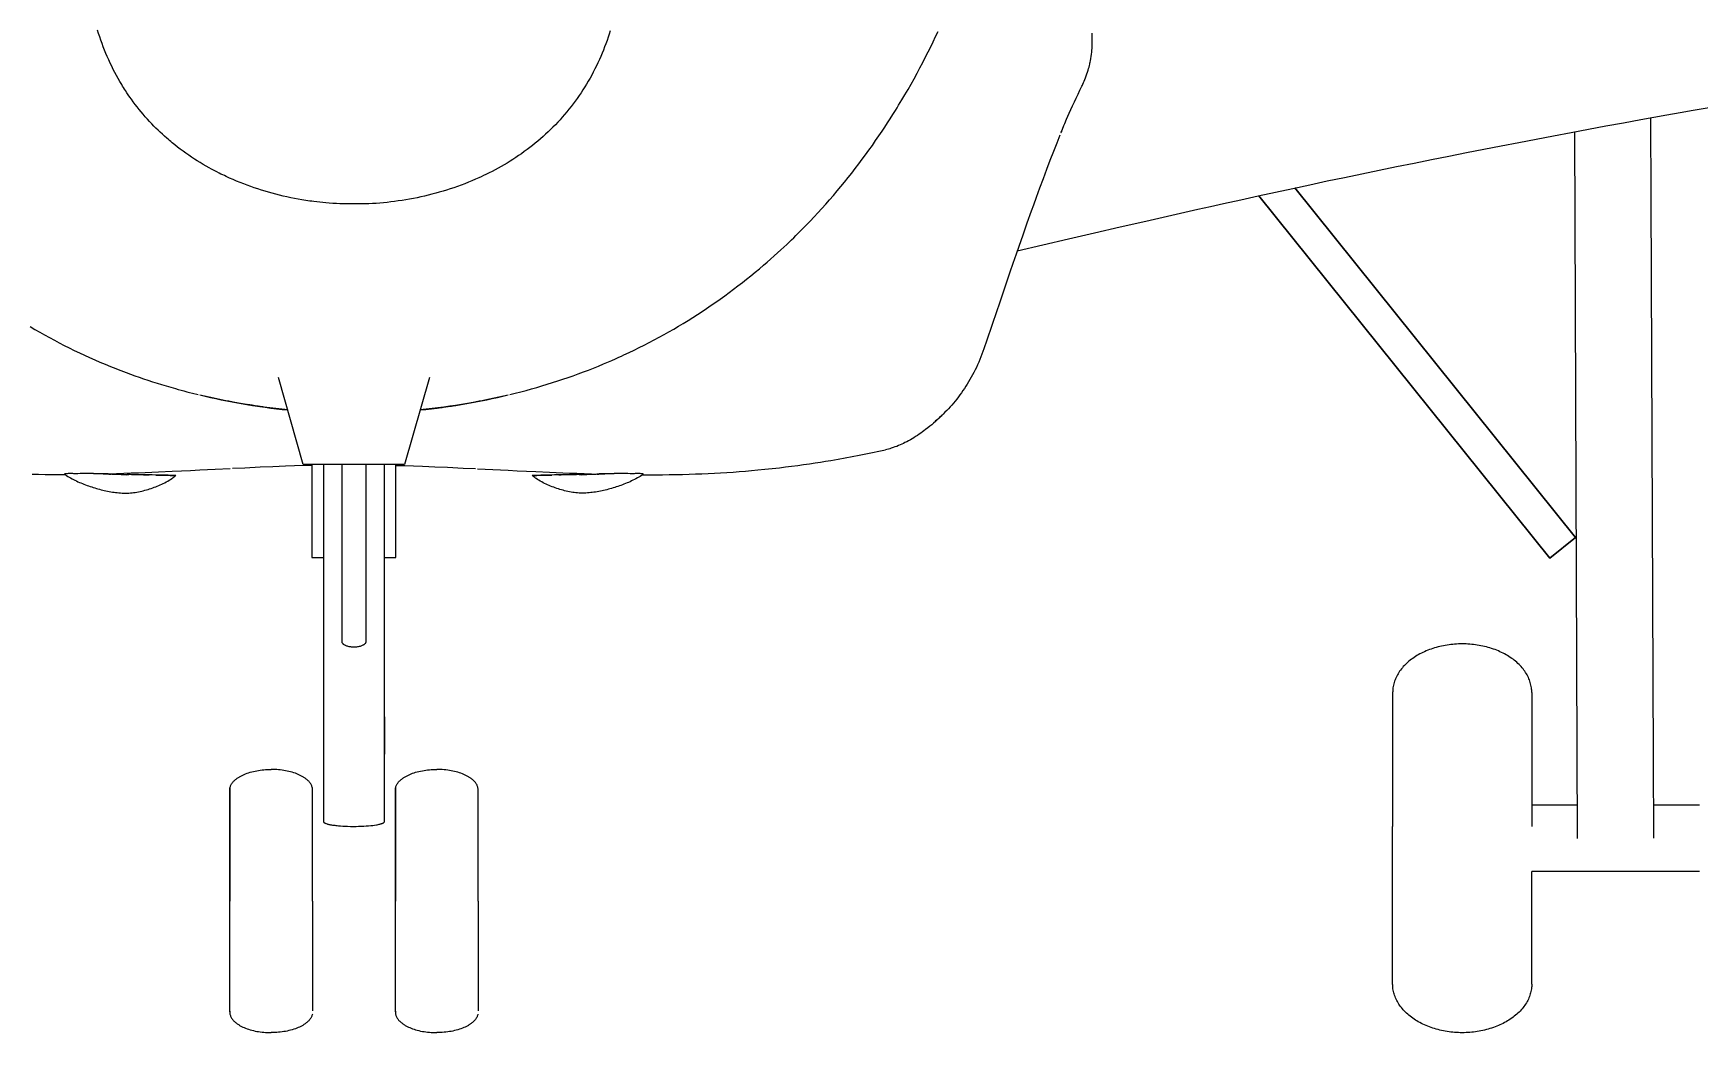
# Model space of a CAD drawing. Extents: x -62750 to 17911, y -49048 to 6133.
# Drawn here: x -799 to 4233, y -5747 to -2729 of the extents above; entities that cross this region are included whole.
import ezdxf

# ---------------------------------------------------------------- set-up
doc = ezdxf.new("R2010")
doc.units = 0
doc.layers.get('0').update_dxf_attribs({"linetype": 'CONTINUOUS'})

msp = doc.modelspace()

# ---------------------------------------------------------------- linework, layer by layer
at = {"color": 7}
for p, q in [((4094.5, -5159.2), (4085.7, -2983.9)), ((3864.5, -5160.1), (3855.9, -3026)), ((3780.6, -4313.6), (2901.6, -3219.4)), ((2901.6, -3219.4), (3780.6, -4313.6)), ((3010.8, -3195.6), (3858.5, -4251)), ((3858.5, -4251), (3010.8, -3195.6)), ((3858.5, -4251), (3010.8, -3195.6)), ((16.5, -4030.8), (-58.7, -3768.1)), ((397.8, -3768.1), (322.6, -4030.8)), ((322.6, -4030.8), (16.5, -4030.8)), ((77.5, -4030.8), (77.5, -5109.3)), ((133.5, -4565.7), (133.5, -4030.8)), ((205.5, -4030.8), (205.5, -4565.7)), ((261.5, -5109.3), (261.5, -4030.8)), ((3858.5, -4251), (3780.6, -4313.6)), ((3780.6, -4313.6), (3858.5, -4251)), ((42.7, -4311.8), (77.5, -4311.8)), ((261.5, -4311.8), (296.4, -4311.8)), ((3306, -4719.2), (3306, -5123.9)), ((3726, -4719.2), (3726, -5123.9)), ((261.5, -4792.9), (261.5, -4905.3)), ((3864.1, -5059.6), (3726, -5059.6)), ((4233, -5059.6), (4094.1, -5059.6)), ((3306, -5600), (3306, -5123.9)), ((3726, -5600), (3726, -5259.6)), ((4233, -5259.6), (3726, -5259.6)), ((-205.5, -5684.1), (-205.5, -5349)), ((44.5, -5349), (44.5, -5680.9)), ((294.5, -5684.1), (294.5, -5349)), ((544.5, -5349), (544.5, -5680.9))]:
    msp.add_line(p, q, dxfattribs=at)
at = {"color": 7, "ltscale": 0.004243}
msp.add_line((-703, -4061), (-703.1, -4060.9), dxfattribs=at)
at = {"color": 7, "ltscale": 0.000360224}
msp.add_line((-703.1, -4060.9), (-703.1, -4060.9), dxfattribs=at)
at = {"color": 7, "ltscale": 0.006117}
msp.add_line((1042.2, -4060.9), (1042.1, -4061.1), dxfattribs=at)
at = {"color": 7, "ltscale": 2.46041e-05}
msp.add_line((1042.2, -4060.9), (1042.2, -4060.9), dxfattribs=at)
at = {"color": 7, "ltscale": 0.003369}
msp.add_line((261.5, -4905.3), (261.5, -4905.5), dxfattribs=at)
at = {"color": 7, "ltscale": 0.052739}
for p, q in [((44.5, -5016.1), (44.5, -5014)), ((544.5, -5016.1), (544.5, -5014)), ((-205.4, -5681.9), (-205.5, -5684.1)), ((294.6, -5681.9), (294.5, -5684.1))]:
    msp.add_line(p, q, dxfattribs=at)
at = {"color": 7}
for points in [[(169.5, -3244), (158.9, -3244.1), (148.2, -3244), (137.6, -3243.8), (126.9, -3243.5), (116.3, -3243), (105.6, -3242.4), (95, -3241.6), (84.4, -3240.8), (75.3, -3239.9), (66.2, -3239), (57.2, -3238), (48.1, -3236.8), (42.1, -3236), (36.1, -3235.2), (30.1, -3234.3), (24.1, -3233.4), (12.1, -3231.4), (0.8, -3229.5), (-10.4, -3227.3), (-21.6, -3225.1), (-32.8, -3222.7), (-44, -3220.2), (-55.1, -3217.5), (-66.1, -3214.7), (-77.1, -3211.8), (-88.1, -3208.7), (-99, -3205.5), (-109.9, -3202.2), (-120.7, -3198.7), (-131.4, -3195.1), (-142.1, -3191.4), (-152.8, -3187.5), (-163.4, -3183.5), (-174.1, -3179.3), (-184.8, -3174.9), (-195.5, -3170.4), (-206, -3165.8), (-216.5, -3161), (-221.7, -3158.6), (-226.9, -3156.1), (-232.1, -3153.6), (-237.3, -3151), (-245, -3147.1), (-252.6, -3143.2), (-260.2, -3139.1), (-267.7, -3135), (-276.8, -3129.9), (-285.8, -3124.6), (-294.7, -3119.3), (-303.6, -3113.9), (-312.3, -3108.3), (-321, -3102.6), (-329.6, -3096.8), (-338.1, -3090.9), (-346.5, -3084.8), (-354.8, -3078.7), (-363, -3072.4), (-371.4, -3065.9), (-379.7, -3059.2), (-383.8, -3055.8), (-387.9, -3052.3), (-391.9, -3048.9), (-395.9, -3045.4), (-402.6, -3039.5), (-409.1, -3033.6), (-415.6, -3027.5), (-422, -3021.4), (-428.3, -3015.2), (-434.6, -3009), (-441.3, -3002), (-447.9, -2995), (-454.4, -2987.9), (-460.8, -2980.7), (-467.1, -2973.4), (-473.3, -2966), (-479.4, -2958.5), (-485.4, -2950.9), (-491.3, -2943.3), (-497.1, -2935.5), (-502.7, -2927.7), (-507.3, -2921.3), (-511.8, -2914.8), (-516.2, -2908.2), (-520.5, -2901.6), (-523.4, -2897.2), (-526.2, -2892.7), (-529, -2888.3), (-531.7, -2883.8), (-537.1, -2874.7), (-542.4, -2865.5), (-547.5, -2856.3), (-552.5, -2847), (-557.3, -2837.6), (-562, -2828.1), (-566.6, -2818.6), (-571.1, -2808.9), (-575.4, -2799.2), (-579.5, -2789.5), (-583.6, -2779.6), (-587.5, -2769.7), (-591.2, -2759.8), (-594.8, -2749.8), (-598.3, -2739.7), (-601.6, -2729.5), (-605, -2719)], [(943.4, -2721), (940.3, -2730.9), (937, -2740.7), (933.7, -2750.5), (930.1, -2760.3), (926.5, -2769.9), (922.7, -2779.6), (918.8, -2789.1), (914.7, -2798.7), (910.5, -2808.3), (906.1, -2817.7), (901.6, -2827.1), (897, -2836.4), (892.2, -2845.7), (887.4, -2854.9), (882.3, -2863.9), (877.2, -2873), (871.9, -2881.9), (866.5, -2890.7), (861, -2899.5), (855.3, -2908.2), (849.5, -2916.7), (843.6, -2925.2), (837.6, -2933.6), (831.4, -2941.9), (825.1, -2950.1), (818.7, -2958.2), (812.2, -2966.2), (805.5, -2974.2), (798.7, -2982), (791.8, -2989.7), (784.8, -2997.3), (777.7, -3004.8), (770.5, -3012.2), (763.1, -3019.4), (755.7, -3026.6), (748.1, -3033.7), (740.4, -3040.6), (732.6, -3047.5), (724.7, -3054.2), (716.8, -3060.8), (708.7, -3067.3), (700.5, -3073.7), (692.2, -3080), (683.8, -3086.1), (675.4, -3092.2), (666.8, -3098.1), (658.1, -3103.9), (649.5, -3109.5), (640.7, -3115.1), (631.9, -3120.5), (623, -3125.8), (614, -3131), (604.9, -3136), (595.8, -3141), (586.6, -3145.8), (577.3, -3150.5), (568, -3155.1), (561, -3158.5), (554, -3161.8), (546.9, -3165), (541.6, -3167.3), (536.3, -3169.7), (525.6, -3174.2), (514.9, -3178.7), (504, -3182.9), (493.1, -3187.1), (482.1, -3191.1), (471.1, -3194.9), (460.2, -3198.6), (449.3, -3202.1), (438.4, -3205.4), (427.3, -3208.7), (416.3, -3211.8), (405.1, -3214.7), (394, -3217.5), (382.8, -3220.2), (371.5, -3222.8), (360.3, -3225.2), (348.9, -3227.5), (337.6, -3229.6), (326.2, -3231.6), (314.8, -3233.4), (303.3, -3235.1), (292.3, -3236.7), (281.2, -3238), (270.1, -3239.3), (258.9, -3240.4), (247.8, -3241.4), (236.6, -3242.2), (225.5, -3242.9), (214.3, -3243.4), (203.1, -3243.8), (191.9, -3244), (180.7, -3244.1), (169.5, -3244)], [(640.4, -3819.7), (656.7, -3815.6), (673, -3811.5), (689.2, -3807.2), (705.3, -3802.7), (721.3, -3798.2), (737.3, -3793.5), (753.1, -3788.7), (769, -3783.7), (784.7, -3778.6), (800.4, -3773.4), (815.9, -3768.1), (831.5, -3762.6), (846.9, -3757), (862.3, -3751.3), (877.5, -3745.5), (892.8, -3739.5), (907.9, -3733.4), (922.9, -3727.2), (937.9, -3720.8), (948.4, -3716.3), (958.8, -3711.7), (969.2, -3707.1), (977, -3703.5), (984.8, -3700), (1000.2, -3692.7), (1015.6, -3685.4), (1030.8, -3677.9), (1046, -3670.2), (1061.1, -3662.5), (1076.1, -3654.6), (1091, -3646.6), (1105.8, -3638.4), (1120.5, -3630.1), (1135.1, -3621.7), (1149.6, -3613.2), (1164, -3604.6), (1178.3, -3595.8), (1192.5, -3586.9), (1206.6, -3577.9), (1220.6, -3568.8), (1234.5, -3559.5), (1248.4, -3550.1), (1262.1, -3540.7), (1275.7, -3531.1), (1289.2, -3521.4), (1302.6, -3511.5), (1315.9, -3501.6), (1329.1, -3491.6), (1342.3, -3481.4), (1355.3, -3471.1), (1368.2, -3460.8), (1381, -3450.3), (1393.7, -3439.7), (1406.3, -3429), (1417, -3419.8), (1427.6, -3410.5), (1438.2, -3401.1), (1448.6, -3391.7), (1459, -3382.2), (1467.6, -3374.2), (1476.2, -3366.2), (1484.6, -3358.1), (1491, -3352), (1497.3, -3345.9), (1503.6, -3339.7), (1509.8, -3333.6), (1522.2, -3321.1), (1534.5, -3308.6), (1546.7, -3296), (1558.8, -3283.2), (1570.7, -3270.4), (1582.5, -3257.4), (1594.2, -3244.3), (1605.7, -3231.3), (1617.1, -3218.1), (1628.4, -3204.8), (1639.6, -3191.5), (1650.7, -3178), (1661.6, -3164.4), (1672.4, -3150.8), (1683.1, -3137.1), (1693.7, -3123.2), (1704.1, -3109.3), (1714.5, -3095.3), (1724.7, -3081.3), (1734.8, -3067.1), (1744.8, -3052.9), (1754.6, -3038.5), (1764.4, -3024.1), (1772.6, -3011.8), (1780.7, -2999.4), (1788.8, -2986.9), (1796.7, -2974.4), (1804.6, -2961.8), (1809.5, -2953.9), (1814.3, -2946), (1823.9, -2930.1), (1833.4, -2914.1), (1842.7, -2898.1), (1851.8, -2882), (1860.9, -2865.8), (1869.8, -2849.5), (1878.5, -2833.2), (1887.2, -2816.7), (1895.6, -2800.2), (1903.4, -2784.9), (1911, -2769.4), (1918.5, -2754), (1925.9, -2738.4), (1933.2, -2722.8)], [(2367.4, -2888.7), (2369, -2885.4), (2370.6, -2882), (2372.7, -2877.5), (2374.6, -2872.9), (2376.6, -2868.3), (2378.8, -2862.7), (2380.9, -2857.1), (2382.8, -2851.5), (2384.7, -2845.8), (2386.4, -2840.2), (2387.8, -2835.4), (2389.1, -2830.7), (2390.3, -2825.9), (2391.1, -2822.4), (2391.9, -2818.9), (2392.6, -2815.4), (2393.3, -2812), (2394.6, -2805.2), (2395.7, -2798.5), (2396.6, -2792), (2397.3, -2785.9), (2397.9, -2780), (2398.3, -2774.3), (2398.7, -2768.7), (2398.8, -2765.1), (2399, -2761.6), (2399.1, -2754.8), (2399.1, -2748.8), (2399, -2743), (2398.8, -2737.3), (2398.6, -2733), (2398.4, -2728.8)], [(2305.7, -3024.9), (2304.5, -3027.9), (2304.4, -3028.1), (2304.4, -3028.1), (2304.4, -3028.1), (2304.4, -3028.1), (2304.5, -3028), (2304.8, -3027.1), (2308.6, -3018), (2313.1, -3007.5), (2315.8, -3001.3), (2321.5, -2988.1), (2329.6, -2969.9), (2334.4, -2959.1), (2339.6, -2947.7), (2344.9, -2936.1), (2350.4, -2924.3), (2356, -2912.6), (2361.7, -2900.6), (2367.4, -2888.7)], [(2172.3, -3385.8), (2249.8, -3367.8), (2327.4, -3349.7), (2405.2, -3331.6), (2483.1, -3313.6), (2561, -3295.7), (2639, -3277.9), (2678.2, -3269.1), (2717.4, -3260.2), (2756.3, -3251.5), (2795.3, -3242.8), (2847.4, -3231.3), (2899.6, -3219.8), (2951.8, -3208.4), (3004.1, -3197.1), (3056.3, -3185.9), (3108.6, -3174.7), (3160.9, -3163.7), (3213.2, -3152.8), (3265.5, -3141.9), (3318, -3131.1), (3370.5, -3120.4), (3423.1, -3109.8), (3475.8, -3099.3), (3528.5, -3088.8), (3581.2, -3078.5), (3633.8, -3068.2), (3686.5, -3058.1), (3739.2, -3048), (3791.8, -3038), (3844.5, -3028.1), (3897.2, -3018.3), (3949.9, -3008.6), (4002.6, -2999), (4055.2, -2989.4), (4094.6, -2982.3), (4134, -2975.2), (4173.7, -2968.2), (4213.3, -2961.2), (4292.4, -2947.3)], [(2301.2, -3036), (2291.5, -3060.4), (2281.6, -3085.9), (2271.2, -3112.8), (2260.8, -3140.1), (2250.4, -3168), (2240, -3195.9), (2229.5, -3224.8), (2221.3, -3247.3), (2214.6, -3265.8), (2201.6, -3302.4), (2188.9, -3338.3), (2176.8, -3373), (2168.9, -3395.6), (2159.2, -3423.6), (2150.3, -3449.6), (2133.8, -3497.9), (2119.3, -3540.5), (2097.5, -3605.1), (2078.6, -3661.1), (2073.7, -3675.7), (2071.5, -3681.9), (2068.9, -3689.5), (2065.8, -3697.8), (2062.7, -3706), (2059.4, -3714.1), (2055.9, -3722.2), (2052.5, -3729.9), (2048.9, -3737.7), (2045.2, -3745.3), (2041.3, -3752.9), (2037.4, -3760.4), (2033.6, -3767.4), (2029.6, -3774.3), (2025.6, -3781.2), (2021.4, -3788), (2017.2, -3794.7), (2012.9, -3801.3), (2008.5, -3807.8), (2004, -3814.2), (1999.3, -3820.6), (1994.6, -3826.9), (1989.8, -3833.1), (1984.8, -3839.2), (1979.8, -3845.3), (1974.6, -3851.3), (1969.4, -3857.2), (1964.4, -3862.6), (1959.3, -3868), (1954.1, -3873.3), (1948.8, -3878.4), (1943.4, -3883.5), (1937.4, -3889.1), (1931.2, -3894.5), (1925, -3899.9)], [(-808.4, -3614.4), (-793.9, -3622.9), (-779.4, -3631.3), (-764.7, -3639.5), (-750, -3647.6), (-735.2, -3655.5), (-720.2, -3663.4), (-705.2, -3671.1), (-690.1, -3678.7), (-674.9, -3686.1), (-659.6, -3693.4), (-644.2, -3700.6), (-628.7, -3707.7), (-613.2, -3714.6), (-597.5, -3721.4), (-581.8, -3728), (-566, -3734.6), (-550, -3740.9), (-542.1, -3744.1), (-534, -3747.2), (-526, -3750.2), (-518, -3753.3), (-505, -3758), (-492, -3762.7), (-479, -3767.3), (-465.9, -3771.8), (-452.8, -3776.3), (-439, -3780.8), (-425.2, -3785.2), (-411.4, -3789.5), (-397.4, -3793.7), (-383.5, -3797.8), (-369.4, -3801.8), (-361, -3804.2), (-352.5, -3806.5), (-344, -3808.8), (-335.5, -3811), (-327, -3813.3), (-318.5, -3815.4), (-301.3, -3819.7)], [(-30.6, -3866.2), (-48.5, -3864.2), (-66.3, -3862.1), (-84.2, -3859.9), (-102, -3857.5), (-119.8, -3855), (-137.5, -3852.3), (-155.3, -3849.4), (-173, -3846.4), (-190.7, -3843.3), (-199.5, -3841.6), (-208.4, -3839.9), (-217.2, -3838.2), (-226, -3836.5), (-240.1, -3833.6), (-254.1, -3830.6), (-268.2, -3827.5), (-282.2, -3824.3), (-296.2, -3821)], [(635.3, -3821), (621.3, -3824.3), (607.3, -3827.5), (593.2, -3830.6), (579.1, -3833.6), (565.1, -3836.5), (556.3, -3838.2), (547.5, -3839.9), (538.6, -3841.6), (529.8, -3843.3), (512.1, -3846.4), (494.3, -3849.4), (476.6, -3852.3), (458.8, -3855), (441, -3857.5), (423.2, -3859.9), (405.4, -3862.1), (387.6, -3864.2), (369.7, -3866.2)], [(-30.6, -3866.2), (-40.1, -3865.2), (-49.5, -3864.1), (-58.9, -3863), (-68.4, -3861.9), (-77.7, -3860.7), (-87.1, -3859.5), (-96.5, -3858.3), (-105.8, -3857), (-115.2, -3855.6), (-124.6, -3854.2), (-138.3, -3852.1), (-152, -3849.9)], [(369.7, -3866.2), (379.2, -3865.2), (388.6, -3864.1), (398, -3863), (407.4, -3861.9), (416.8, -3860.7), (426.2, -3859.5), (435.6, -3858.3), (444.9, -3857), (454.3, -3855.6), (463.7, -3854.2), (477.4, -3852.1), (491.1, -3849.9)], [(1946.1, -3881), (1942.8, -3884.4), (1939.4, -3887.7), (1935.2, -3891.7), (1931, -3895.7), (1925.5, -3900.7), (1919.9, -3905.6), (1914.2, -3910.6), (1908.3, -3915.5), (1902, -3920.6), (1895.6, -3925.6), (1890.8, -3929.1), (1886, -3932.7), (1881.2, -3936.1), (1876, -3939.7), (1870.7, -3943.2), (1865.4, -3946.6), (1860.2, -3949.9), (1855, -3953), (1849.7, -3956.1), (1844.3, -3959.1), (1838.8, -3962.1), (1833.2, -3964.9), (1828.7, -3967.1), (1824.1, -3969.3), (1818.9, -3971.6), (1813.7, -3973.9), (1808.4, -3976), (1803, -3978), (1797.4, -3980), (1794.6, -3980.9), (1791.7, -3981.8), (1787.5, -3983.1), (1783.2, -3984.3), (1778.8, -3985.3), (1774.5, -3986.3)], [(1041.2, -4061.9), (1061.3, -4062), (1081.5, -4061.9), (1101.6, -4061.8), (1121.7, -4061.5), (1141.6, -4061.2), (1161.5, -4060.7), (1181.4, -4060.2), (1201.2, -4059.5), (1220.1, -4058.8), (1239, -4058), (1257.9, -4057), (1276.8, -4056), (1295.6, -4054.8), (1314.3, -4053.6), (1332.9, -4052.2), (1351.6, -4050.7), (1370.2, -4049.1), (1388.8, -4047.4), (1410.6, -4045.3), (1421.5, -4044.2), (1432.4, -4043), (1443.2, -4041.8), (1454.1, -4040.5), (1472.6, -4038.3), (1491.2, -4036), (1509.7, -4033.5), (1527.1, -4031.1), (1544.6, -4028.6), (1562, -4026), (1577.9, -4023.5), (1593.8, -4020.9), (1609.7, -4018.3), (1631.3, -4014.6), (1652.8, -4010.7), (1674.1, -4006.7), (1695.3, -4002.7), (1715.2, -3998.7), (1735.1, -3994.7), (1754.8, -3990.5), (1774.5, -3986.3)], [(-702.1, -4061.9), (-722.3, -4062), (-742.4, -4061.9), (-762.5, -4061.8), (-782.6, -4061.5), (-802.5, -4061.2)], [(-664.2, -4058.6), (-673.2, -4058.6), (-676.3, -4058.6), (-679.3, -4058.5), (-682.2, -4058.4), (-684.9, -4058.3), (-687.2, -4058.3), (-689.3, -4058.3), (-693, -4058.4), (-696.2, -4058.6), (-698.9, -4058.7), (-701.2, -4058.8), (-702.7, -4058.8), (-703.5, -4058.8), (-703.7, -4058.9), (-704, -4058.9), (-704.1, -4058.9), (-704.1, -4058.9), (-704.2, -4058.9), (-704.2, -4058.9), (-704.2, -4059), (-704.1, -4059.2), (-704, -4059.4), (-703.9, -4059.6), (-703.7, -4059.6), (-703.5, -4059.7), (-703.5, -4059.7), (-703.5, -4059.7), (-703.5, -4059.7), (-703.5, -4059.8), (-703.5, -4060), (-703.5, -4060.1), (-703.4, -4060.2), (-703.1, -4060.7), (-703.1, -4060.9), (-703.1, -4060.9), (-703.1, -4060.9), (-703.1, -4060.9), (-703.1, -4060.9), (-703.1, -4060.9), (-703.1, -4060.9), (-703.1, -4060.9), (-703.1, -4060.9), (-703.1, -4060.9), (-703.1, -4060.9), (-703.1, -4060.9), (-703.1, -4060.9), (-703, -4060.9), (-702.9, -4061.3), (-702.9, -4061.4)], [(-703.3, -4060.3), (-703.5, -4060.2), (-703.5, -4060.1), (-703.5, -4060), (-703.5, -4060), (-703.5, -4059.8), (-703.5, -4059.7), (-703.5, -4059.7), (-703.5, -4059.7)], [(-702.9, -4061.4), (-700.9, -4062.8), (-698.8, -4064.1), (-694.7, -4066.7), (-690.4, -4069.2), (-686.1, -4071.6), (-681.8, -4074), (-677.4, -4076.3), (-673, -4078.5), (-668.6, -4080.6), (-664.1, -4082.7), (-659.5, -4084.7), (-655, -4086.6), (-650.4, -4088.5), (-645.8, -4090.3), (-641.2, -4092.1), (-636.5, -4093.8), (-631.9, -4095.5), (-627.2, -4097.1), (-622.5, -4098.7), (-617.7, -4100.2), (-613, -4101.6), (-608.2, -4103), (-603.5, -4104.4), (-598.7, -4105.6), (-593.9, -4106.9), (-589.1, -4108.1), (-584.3, -4109.2), (-579.4, -4110.2), (-574.6, -4111.3), (-569.7, -4112.2), (-564.8, -4113.1), (-559.9, -4113.9), (-555, -4114.6), (-550.1, -4115.3), (-545.2, -4115.9), (-540.3, -4116.4), (-535.3, -4116.8), (-530.4, -4117.2), (-525.4, -4117.4), (-520.5, -4117.5), (-518, -4117.5), (-513.1, -4117.3), (-510.6, -4117.2), (-505.6, -4116.9), (-500.7, -4116.4), (-495.8, -4115.8), (-490.9, -4115), (-486, -4114.2), (-481.1, -4113.3), (-476.3, -4112.3), (-471.4, -4111.2), (-466.6, -4110), (-461.8, -4108.7), (-457.1, -4107.4), (-452.3, -4106), (-447.6, -4104.5), (-442.9, -4103), (-438.2, -4101.3), (-433.5, -4099.6), (-428.9, -4097.9), (-424.3, -4096.1), (-419.7, -4094.2), (-415.2, -4092.2), (-410.7, -4090.1), (-406.2, -4088), (-401.8, -4085.8), (-397.4, -4083.5), (-393, -4081.1), (-388.8, -4078.5), (-384.6, -4075.9), (-380.4, -4073.2), (-378.4, -4071.8), (-376.3, -4070.4), (-373.7, -4068.4), (-371.1, -4066.4), (-369.8, -4065.3), (-368.6, -4064.2)], [(-371.1, -4064.1), (-368.9, -4064.2), (-368.6, -4064.2), (-368.6, -4064.2), (-368.6, -4064.2), (-368.7, -4064.2), (-370.2, -4064.2), (-381.2, -4063.8), (-391.6, -4063.4), (-401.9, -4063.1), (-415.4, -4062.9), (-428, -4062.7), (-440.3, -4062.5), (-452.5, -4062.5), (-466, -4062.3), (-476.1, -4062.2), (-482.4, -4062.2), (-489, -4062.2), (-491.2, -4062.2), (-493.5, -4062.2), (-495.7, -4062.1), (-497.9, -4061.9), (-502.2, -4061.6), (-506.4, -4061.5), (-510.7, -4061.5), (-512.8, -4061.5), (-515, -4061.5), (-517.3, -4061.6), (-519.6, -4061.8), (-522.1, -4062), (-523.8, -4062.2), (-525.5, -4062.2), (-527.2, -4062.1), (-529.6, -4061.8), (-532.1, -4061.6), (-534.6, -4061.5), (-537.1, -4061.4), (-542.2, -4061.3), (-547.5, -4061.3), (-552.7, -4061.1), (-558, -4060.8), (-560.6, -4060.7), (-563.3, -4060.5), (-565, -4060.4), (-567.2, -4060.1), (-569.7, -4059.7), (-572.3, -4059.4), (-573.6, -4059.4), (-576.4, -4059.3), (-579.2, -4059.2), (-582.1, -4059.3), (-584.9, -4059.3), (-590.5, -4059.3), (-596, -4059.2), (-605.6, -4059.1), (-609.8, -4059.1), (-612.7, -4059), (-613.6, -4058.9), (-614.5, -4058.9), (-615, -4058.9), (-615.6, -4058.8), (-616, -4058.6), (-616.6, -4058.3), (-617.2, -4058.1), (-617.8, -4058), (-618.2, -4057.9), (-619.1, -4057.9), (-620.7, -4057.9), (-622, -4057.9), (-624.5, -4058), (-628.1, -4058.1), (-636.2, -4058.1), (-644, -4058.1), (-650.8, -4058.3), (-657.2, -4058.4), (-664.2, -4058.6)], [(-588.1, -4059.4), (-583.3, -4059.3), (-580.1, -4059.3), (-576.1, -4059.3), (-573.8, -4059.3), (-571.5, -4059.5), (-570.4, -4059.6), (-569.3, -4059.7), (-567.2, -4060.1), (-565.1, -4060.4)], [(-379.6, -4052.2), (-420.7, -4054), (-441.3, -4054.9), (-481, -4056.6), (-503.2, -4057.4), (-525.3, -4058.2), (-547.5, -4059), (-569.8, -4059.7)], [(-516.3, -4061.6), (-514.4, -4061.5), (-512.5, -4061.5), (-510.1, -4061.5)], [(-428.4, -4062.7), (-426.1, -4062.7), (-407.6, -4063), (-398.4, -4063.2), (-388.5, -4063.5), (-385.1, -4063.6), (-379.1, -4063.9), (-373.3, -4064.1)], [(-203.8, -4043.6), (-249.8, -4045.9), (-295.9, -4048.2), (-323.8, -4049.6), (-351.7, -4050.9), (-379.6, -4052.2)], [(42.6, -4033.4), (16.1, -4034.2), (-10.4, -4035.1), (-36.9, -4036), (-56, -4036.8), (-75.1, -4037.6), (-113.3, -4039.3), (-159.9, -4041.5), (-197.3, -4043.3)], [(296.5, -4033.4), (322.9, -4034.2), (349.5, -4035.1), (376, -4036), (395.1, -4036.8), (414.1, -4037.6), (452.4, -4039.3), (499, -4041.5), (536.3, -4043.3)], [(542.9, -4043.6), (588.9, -4045.9), (635, -4048.2), (662.8, -4049.6), (690.8, -4050.9), (718.7, -4052.2)], [(1003.3, -4058.6), (996.3, -4058.4), (989.9, -4058.3), (983.1, -4058.1), (977.7, -4058), (973, -4058.1), (966, -4058.1), (962.3, -4058), (961.1, -4057.9), (959.8, -4057.9), (958.2, -4057.9), (957.3, -4057.9), (956.9, -4058), (956.3, -4058.1), (955.7, -4058.3), (955.1, -4058.6), (954.7, -4058.8), (954.1, -4058.9), (953.6, -4058.9), (952.7, -4058.9), (951.8, -4059), (948.9, -4059.1), (942.5, -4059.1), (932.4, -4059.3), (929.6, -4059.3), (924, -4059.3), (921.2, -4059.3), (918.3, -4059.2), (915.5, -4059.3), (912.7, -4059.3), (911.4, -4059.4), (910, -4059.5), (908.8, -4059.7), (906.3, -4060.1), (904.2, -4060.4), (902.4, -4060.5), (899.7, -4060.7), (897.1, -4060.8), (891.8, -4061.1), (886.6, -4061.3), (881.3, -4061.3), (876.2, -4061.4), (873.7, -4061.5), (871.2, -4061.6), (868.8, -4061.8), (866.3, -4062.1), (864.6, -4062.2), (862.9, -4062.2), (861.2, -4062.1), (858.7, -4061.8), (856.4, -4061.6), (854.1, -4061.5), (851.9, -4061.5), (849.8, -4061.5), (845.5, -4061.5), (841.3, -4061.6), (837, -4061.9), (834.9, -4062.1), (832.6, -4062.2), (830.4, -4062.2), (828.1, -4062.2), (821.5, -4062.2), (815.2, -4062.2), (803.1, -4062.4), (784.5, -4062.5), (774.6, -4062.5), (764.2, -4062.7), (744.4, -4063.1), (733.6, -4063.3), (722.4, -4063.7), (715, -4064), (707.9, -4064.2), (707.7, -4064.2), (707.7, -4064.2), (707.7, -4064.2), (707.7, -4064.2), (707.8, -4064.2), (709.3, -4064.2), (710.2, -4064.1)], [(1042, -4061.4), (1040, -4062.8), (1037.9, -4064.1), (1033.7, -4066.7), (1029.5, -4069.2), (1025.2, -4071.6), (1020.9, -4074), (1016.5, -4076.3), (1012.1, -4078.5), (1007.7, -4080.6), (1003.2, -4082.7), (998.6, -4084.7), (994.1, -4086.6), (989.5, -4088.5), (984.9, -4090.3), (980.3, -4092.1), (975.6, -4093.8), (970.9, -4095.5), (966.2, -4097.1), (961.5, -4098.7), (956.8, -4100.2), (952.1, -4101.6), (947.3, -4103), (942.6, -4104.4), (937.8, -4105.6), (933, -4106.9), (928.2, -4108.1), (923.3, -4109.2), (918.5, -4110.2), (913.6, -4111.3), (908.8, -4112.2), (903.9, -4113.1), (899, -4113.9), (894.1, -4114.6), (889.2, -4115.3), (884.3, -4115.9), (879.4, -4116.4), (874.4, -4116.8), (869.5, -4117.2), (864.5, -4117.4), (859.6, -4117.5), (857.1, -4117.5), (852.1, -4117.3), (849.7, -4117.2), (844.7, -4116.9), (839.8, -4116.4), (834.9, -4115.8), (830, -4115), (825.1, -4114.2), (820.2, -4113.3), (815.4, -4112.3), (810.5, -4111.2), (805.7, -4110), (800.9, -4108.7), (796.2, -4107.4), (791.4, -4106), (786.7, -4104.5), (782, -4103), (777.3, -4101.3), (772.6, -4099.6), (768, -4097.9), (763.4, -4096.1), (758.8, -4094.2), (754.3, -4092.2), (749.8, -4090.1), (745.3, -4088), (740.9, -4085.8), (736.5, -4083.5), (732.1, -4081.1), (727.9, -4078.5), (723.7, -4075.9), (719.5, -4073.2), (717.5, -4071.8), (715.4, -4070.4), (712.8, -4068.4), (710.2, -4066.4), (708.9, -4065.3), (707.7, -4064.2)], [(712.4, -4064.1), (715.4, -4064), (722.2, -4063.7), (731.1, -4063.4), (742.1, -4063.1), (755.6, -4062.9), (766.2, -4062.7), (767.4, -4062.7)], [(718.7, -4052.2), (759.8, -4054), (780.4, -4054.9), (820.1, -4056.6), (842.3, -4057.4), (864.4, -4058.2), (886.7, -4059), (908.9, -4059.7)], [(849.2, -4061.5), (852.2, -4061.5), (855.4, -4061.6)], [(904.2, -4060.4), (906.3, -4060.1), (908.4, -4059.7), (909.9, -4059.5), (911.4, -4059.4), (912.9, -4059.3), (915.2, -4059.3), (919.2, -4059.3), (922.4, -4059.3), (927.2, -4059.4)], [(1042, -4061.4), (1042.1, -4060.9), (1042.1, -4060.9), (1042.1, -4060.9), (1042.1, -4060.9), (1042.2, -4060.9), (1042.2, -4060.9), (1042.2, -4060.9), (1042.2, -4060.9), (1042.2, -4060.9), (1042.2, -4060.9), (1042.2, -4060.9), (1042.2, -4060.9), (1042.2, -4060.9), (1042.2, -4060.9), (1042.3, -4060.5), (1042.4, -4060.3), (1042.5, -4060.2), (1042.6, -4060.1), (1042.6, -4060), (1042.6, -4059.9), (1042.5, -4059.8), (1042.5, -4059.7), (1042.5, -4059.7), (1042.6, -4059.7), (1042.6, -4059.7), (1042.7, -4059.6), (1042.9, -4059.6), (1043, -4059.5), (1043.2, -4059.3), (1043.3, -4059.1), (1043.3, -4059), (1043.3, -4058.9), (1043.3, -4058.9), (1043.2, -4058.9), (1043.2, -4058.9), (1043, -4058.9), (1042.8, -4058.9), (1042.2, -4058.8), (1041.1, -4058.8), (1039.2, -4058.7), (1036.7, -4058.6), (1033.8, -4058.5), (1030.3, -4058.4), (1028.3, -4058.3), (1026.3, -4058.3), (1024, -4058.3), (1021.3, -4058.4), (1018.4, -4058.5), (1015.4, -4058.6), (1012.3, -4058.6), (1003.3, -4058.6)], [(1042.5, -4059.8), (1042.6, -4059.9), (1042.6, -4060), (1042.6, -4060.1), (1042.6, -4060.1), (1042.6, -4060.2), (1042.5, -4060.2), (1042.4, -4060.3)], [(205.5, -4565.7), (205.5, -4566.5), (205.4, -4567.4), (205.2, -4568.2), (205, -4568.7), (204.7, -4569.3), (204.2, -4570.3), (203.6, -4571.2), (202.9, -4572), (202.4, -4572.6), (201.8, -4573.2), (200.7, -4574.1), (199.5, -4575), (198.3, -4575.8), (197.3, -4576.4), (196.4, -4576.9), (194.4, -4577.9), (192.4, -4578.7), (190.3, -4579.4), (188.2, -4580.1), (185.5, -4580.8), (182.7, -4581.3), (180, -4581.8), (177.2, -4582.1), (173.8, -4582.4), (170.4, -4582.5), (167, -4582.5), (163.7, -4582.3), (162, -4582.1), (160.3, -4581.9), (157.7, -4581.6), (155, -4581.1), (152.4, -4580.5), (149.9, -4579.8), (147.8, -4579.1), (145.7, -4578.3), (143.7, -4577.4), (142.7, -4576.9), (141.7, -4576.4), (140, -4575.3), (139.2, -4574.7), (138.4, -4574.1), (137.4, -4573.3), (136.5, -4572.3), (135.6, -4571.3), (135, -4570.4), (134.4, -4569.4), (134, -4568.3), (133.7, -4567.5), (133.6, -4566.6), (133.5, -4565.7)], [(3516, -4572.6), (3510.3, -4572.7), (3504.6, -4572.8), (3498.9, -4573.1), (3493.2, -4573.5), (3487.4, -4574), (3481.8, -4574.6), (3476.2, -4575.3), (3470.6, -4576.1), (3465, -4577), (3459.4, -4578.1), (3453.9, -4579.2), (3448.5, -4580.4), (3443.1, -4581.7), (3437.7, -4583.2), (3432.4, -4584.8), (3427.2, -4586.4), (3422.1, -4588.1), (3417, -4590), (3411.9, -4591.9), (3406.9, -4594), (3402.1, -4596.1), (3397.4, -4598.3), (3392.7, -4600.6), (3388.1, -4603), (3383.5, -4605.5), (3379.2, -4608), (3374.9, -4610.7), (3370.7, -4613.4), (3366.6, -4616.2), (3362.6, -4619.2), (3358.8, -4622.1), (3355.1, -4625.1), (3351.5, -4628.2), (3347.9, -4631.4), (3344.5, -4634.7), (3341.3, -4637.9), (3338.2, -4641.3), (3335.2, -4644.7), (3332.4, -4648.2), (3329.6, -4651.8), (3327.1, -4655.3), (3324.7, -4658.9), (3322.4, -4662.6), (3320.2, -4666.3), (3318.2, -4670.2), (3316.3, -4673.9), (3314.7, -4677.7), (3313.1, -4681.6), (3311.7, -4685.5), (3310.4, -4689.4), (3309.4, -4693.3), (3308.4, -4697.3), (3307.6, -4701.2), (3307, -4705.2), (3306.5, -4709.2), (3306.3, -4712.6), (3306.1, -4715.9), (3306, -4719.2)], [(3726, -4719.2), (3726, -4715.9), (3725.8, -4712.6), (3725.6, -4709.2), (3725.1, -4705.2), (3724.4, -4701.2), (3723.7, -4697.3), (3722.7, -4693.3), (3721.7, -4689.4), (3720.4, -4685.5), (3719, -4681.6), (3717.4, -4677.7), (3715.7, -4673.9), (3713.9, -4670.2), (3711.9, -4666.3), (3709.7, -4662.6), (3707.4, -4658.9), (3705, -4655.3), (3702.5, -4651.8), (3699.7, -4648.2), (3696.9, -4644.7), (3693.9, -4641.3), (3690.8, -4637.9), (3687.6, -4634.7), (3684.2, -4631.4), (3680.6, -4628.2), (3677, -4625.1), (3673.3, -4622.1), (3669.5, -4619.2), (3665.5, -4616.2), (3661.3, -4613.4), (3657.2, -4610.7), (3652.9, -4608), (3648.6, -4605.5), (3644, -4603), (3639.4, -4600.6), (3634.7, -4598.3), (3629.9, -4596.1), (3625.2, -4594), (3620.1, -4591.9), (3615.1, -4590), (3610, -4588.1), (3604.9, -4586.4), (3599.7, -4584.8), (3594.4, -4583.2), (3589, -4581.7), (3583.6, -4580.4), (3578.2, -4579.2), (3572.7, -4578.1), (3567.1, -4577), (3561.5, -4576.1), (3555.9, -4575.3), (3550.3, -4574.6), (3544.6, -4574), (3538.9, -4573.5), (3533.2, -4573.1), (3527.5, -4572.8), (3521.8, -4572.7), (3516, -4572.6)], [(-204.8, -5007.8), (-204.3, -5005.7), (-203.7, -5003.6), (-202.9, -5001.5), (-202.1, -4999.5), (-201, -4997.5), (-199.8, -4995.4), (-198.5, -4993.5), (-197.1, -4991.6), (-195.5, -4989.6), (-193.8, -4987.6), (-191.9, -4985.8), (-190.1, -4984), (-188.2, -4982.3), (-186.2, -4980.7), (-184.2, -4979.2), (-182.7, -4978), (-181.1, -4977), (-179.4, -4975.8), (-177.6, -4974.7), (-175.8, -4973.6), (-174, -4972.6), (-170.3, -4970.6), (-168.3, -4969.6), (-166.2, -4968.6), (-162.1, -4966.7), (-157.9, -4965), (-153.4, -4963.3), (-148.8, -4961.7), (-144.2, -4960.3), (-139.2, -4958.9), (-134.3, -4957.6), (-129.3, -4956.5), (-124, -4955.5), (-118.8, -4954.5), (-113.5, -4953.8), (-108, -4953.1), (-102.6, -4952.5), (-97.1, -4952.1), (-91.6, -4951.8), (-86, -4951.6), (-80.5, -4951.5)], [(44.5, -5016.1), (44.5, -5014), (44.5, -5011.9), (44.3, -5009.8), (43.9, -5007.8), (43.4, -5005.7), (42.8, -5003.6), (42, -5001.5), (41.1, -4999.5), (40.1, -4997.5), (38.9, -4995.4), (37.6, -4993.5), (36.2, -4991.6), (34.6, -4989.6), (32.8, -4987.6), (31, -4985.8), (29.2, -4984), (27.3, -4982.3), (25.3, -4980.7), (23.3, -4979.2), (21.7, -4978), (20.2, -4977), (18.4, -4975.8), (16.7, -4974.7), (14.9, -4973.6), (13.1, -4972.6), (9.4, -4970.6), (7.4, -4969.6), (5.3, -4968.6), (1.2, -4966.7), (-3, -4965), (-7.5, -4963.3), (-12.1, -4961.7), (-16.8, -4960.3), (-21.7, -4958.9), (-26.7, -4957.6), (-31.7, -4956.5), (-36.9, -4955.5), (-42.2, -4954.5), (-47.4, -4953.8), (-52.9, -4953.1), (-58.3, -4952.5), (-63.8, -4952.1), (-69.3, -4951.8), (-74.9, -4951.6), (-80.5, -4951.5)], [(295.2, -5007.8), (295.7, -5005.7), (296.3, -5003.6), (297.1, -5001.5), (297.9, -4999.5), (299, -4997.5), (300.2, -4995.4), (301.5, -4993.5), (302.9, -4991.6), (304.5, -4989.6), (306.2, -4987.6), (308.1, -4985.8), (309.9, -4984), (311.8, -4982.3), (313.8, -4980.7), (315.8, -4979.2), (317.3, -4978), (318.9, -4977), (320.6, -4975.8), (322.4, -4974.7), (324.2, -4973.6), (326, -4972.6), (329.7, -4970.6), (331.7, -4969.6), (333.8, -4968.6), (337.9, -4966.7), (342.1, -4965), (346.6, -4963.3), (351.2, -4961.7), (355.8, -4960.3), (360.8, -4958.9), (365.7, -4957.6), (370.7, -4956.5), (376, -4955.5), (381.2, -4954.5), (386.5, -4953.8), (392, -4953.1), (397.4, -4952.5), (402.9, -4952.1), (408.4, -4951.8), (414, -4951.6), (419.5, -4951.5)], [(544.5, -5016.1), (544.5, -5014), (544.5, -5011.9), (544.3, -5009.8), (543.9, -5007.8), (543.4, -5005.7), (542.8, -5003.6), (542, -5001.5), (541.1, -4999.5), (540.1, -4997.5), (538.9, -4995.4), (537.6, -4993.5), (536.2, -4991.6), (534.6, -4989.6), (532.8, -4987.6), (531, -4985.8), (529.2, -4984), (527.3, -4982.3), (525.3, -4980.7), (523.3, -4979.2), (521.7, -4978), (520.2, -4977), (518.4, -4975.8), (516.7, -4974.7), (514.9, -4973.6), (513.1, -4972.6), (509.4, -4970.6), (507.4, -4969.6), (505.3, -4968.6), (501.2, -4966.7), (497, -4965), (492.5, -4963.3), (487.9, -4961.7), (483.2, -4960.3), (478.3, -4958.9), (473.3, -4957.6), (468.3, -4956.5), (463.1, -4955.5), (457.8, -4954.5), (452.6, -4953.8), (447.1, -4953.1), (441.7, -4952.5), (436.2, -4952.1), (430.7, -4951.8), (425.1, -4951.6), (419.5, -4951.5)], [(-205.5, -5349), (-205.5, -5095.9), (-205.5, -5044.3), (-205.5, -5027.6), (-205.5, -5017.4), (-205.4, -5014.6), (-205.4, -5013.1), (-205.3, -5011), (-205.1, -5009.4), (-204.8, -5007.8)], [(-204.8, -5007.8), (-205, -5008.8), (-205.2, -5009.8), (-205.4, -5011.9), (-205.5, -5014), (-205.5, -5015.2), (-205.5, -5017.4), (-205.4, -5020.8), (-205.5, -5027.6), (-205.5, -5044.3), (-205.5, -5067.2), (-205.5, -5129.7), (-205.5, -5349)], [(44.5, -5349), (44.5, -5209.9), (44.5, -5167.9), (44.5, -5129.7), (44.5, -5095.9), (44.6, -5076.7), (44.5, -5067.2), (44.5, -5057.3), (44.5, -5052.2), (44.5, -5044.3), (44.6, -5039.2), (44.7, -5034.3), (44.7, -5031.8), (44.6, -5029.6), (44.5, -5027.6), (44.4, -5025.2), (44.3, -5023.7), (44.3, -5021.8), (44.4, -5019.8), (44.5, -5017.4), (44.6, -5016.2), (44.6, -5016), (44.6, -5015.9), (44.6, -5015.9), (44.6, -5015.9), (44.6, -5015.9), (44.6, -5015.9), (44.6, -5015.9), (44.5, -5015.9), (44.5, -5016), (44.5, -5016.1)], [(294.5, -5349), (294.5, -5095.9), (294.5, -5044.3), (294.5, -5027.6), (294.5, -5017.4), (294.6, -5014.6), (294.6, -5013.1), (294.7, -5011), (294.9, -5009.4), (295.2, -5007.8)], [(295.2, -5007.8), (295, -5008.8), (294.8, -5009.8), (294.6, -5011.9), (294.5, -5014), (294.5, -5015.2), (294.5, -5017.4), (294.6, -5020.8), (294.5, -5027.6), (294.5, -5044.3), (294.5, -5067.2), (294.5, -5129.7), (294.5, -5349)], [(544.5, -5349), (544.5, -5209.9), (544.5, -5167.9), (544.5, -5129.7), (544.5, -5095.9), (544.6, -5076.7), (544.5, -5067.2), (544.5, -5057.3), (544.5, -5052.2), (544.5, -5044.3), (544.6, -5039.2), (544.7, -5034.3), (544.7, -5031.8), (544.6, -5029.6), (544.5, -5027.6), (544.4, -5025.2), (544.3, -5023.7), (544.3, -5021.8), (544.4, -5019.8), (544.5, -5017.4), (544.6, -5016.2), (544.6, -5016), (544.6, -5015.9), (544.6, -5015.9), (544.6, -5015.9), (544.6, -5015.9), (544.6, -5015.9), (544.6, -5015.9), (544.5, -5015.9), (544.5, -5016), (544.5, -5016.1)], [(77.5, -5109.3), (77.6, -5109.6), (77.6, -5109.9), (77.9, -5110.5), (78.2, -5111), (78.6, -5111.5), (79.1, -5111.9), (79.7, -5112.4), (80.3, -5112.8), (81, -5113.2), (81.7, -5113.6), (83.2, -5114.2), (84.4, -5114.8), (85.7, -5115.2), (88.3, -5116), (90, -5116.5), (91.7, -5117), (94, -5117.5), (96.2, -5118), (98.8, -5118.5), (101.4, -5119), (104.5, -5119.5), (107.6, -5119.9), (111.3, -5120.4), (115.1, -5120.9), (119, -5121.3), (122.9, -5121.7), (129.2, -5122.2), (135.5, -5122.7), (141.9, -5123), (150.4, -5123.4), (158.8, -5123.6), (167.3, -5123.7), (175.7, -5123.6), (183.5, -5123.5), (191.2, -5123.3), (198.9, -5122.9), (206.6, -5122.5), (213.3, -5121.9), (220, -5121.3), (226.7, -5120.6), (232, -5119.9), (237.2, -5119), (239.8, -5118.6), (242.4, -5118.1), (245.9, -5117.3), (247.7, -5116.9), (249.4, -5116.4), (251.2, -5115.9), (252.9, -5115.4), (254.4, -5114.8), (255.9, -5114.3), (257.3, -5113.6), (258.1, -5113.2), (258.9, -5112.7), (259.7, -5112.2), (260.2, -5111.7), (260.7, -5111.2), (260.9, -5110.9), (261.1, -5110.6), (261.3, -5110.3), (261.5, -5109.9), (261.5, -5109.6), (261.5, -5109.3)], [(3516, -5746.6), (3510.3, -5746.6), (3504.6, -5746.4), (3498.9, -5746.1), (3493.2, -5745.7), (3487.4, -5745.3), (3481.8, -5744.7), (3476.2, -5744), (3470.6, -5743.1), (3465, -5742.2), (3459.4, -5741.2), (3453.9, -5740.1), (3448.5, -5738.8), (3443.1, -5737.5), (3437.7, -5736), (3432.4, -5734.5), (3427.2, -5732.9), (3422.1, -5731.1), (3417, -5729.3), (3411.9, -5727.3), (3406.9, -5725.3), (3402.1, -5723.2), (3397.4, -5721), (3392.7, -5718.7), (3388.1, -5716.2), (3383.5, -5713.7), (3379.2, -5711.2), (3374.9, -5708.6), (3370.7, -5705.8), (3366.6, -5703), (3362.6, -5700.1), (3358.8, -5697.1), (3355.1, -5694.1), (3351.5, -5691), (3347.9, -5687.8), (3344.5, -5684.5), (3341.3, -5681.3), (3338.2, -5678), (3335.2, -5674.5), (3332.4, -5671), (3329.6, -5667.4), (3327.1, -5663.9), (3324.7, -5660.3), (3322.4, -5656.6), (3320.2, -5652.9), (3318.2, -5649.1), (3316.3, -5645.3), (3314.7, -5641.5), (3313.1, -5637.7), (3311.7, -5633.8), (3310.4, -5629.8), (3309.4, -5625.9), (3308.4, -5622), (3307.6, -5618), (3307, -5614), (3306.5, -5610), (3306.3, -5606.7), (3306.1, -5603.3), (3306, -5600)], [(3726, -5600), (3726, -5603.3), (3725.8, -5606.7), (3725.6, -5610), (3725.1, -5614), (3724.4, -5618), (3723.7, -5622), (3722.7, -5625.9), (3721.7, -5629.8), (3720.4, -5633.8), (3719, -5637.7), (3717.4, -5641.5), (3715.7, -5645.3), (3713.9, -5649.1), (3711.9, -5652.9), (3709.7, -5656.6), (3707.4, -5660.3), (3705, -5663.9), (3702.5, -5667.4), (3699.7, -5671), (3696.9, -5674.5), (3693.9, -5678), (3690.8, -5681.3), (3687.6, -5684.5), (3684.2, -5687.8), (3680.6, -5691), (3677, -5694.1), (3673.3, -5697.1), (3669.5, -5700.1), (3665.5, -5703), (3661.3, -5705.8), (3657.2, -5708.6), (3652.9, -5711.2), (3648.6, -5713.7), (3644, -5716.2), (3639.4, -5718.7), (3634.7, -5721), (3629.9, -5723.2), (3625.2, -5725.3), (3620.1, -5727.3), (3615.1, -5729.3), (3610, -5731.1), (3604.9, -5732.9), (3599.7, -5734.5), (3594.4, -5736), (3589, -5737.5), (3583.6, -5738.8), (3578.2, -5740.1), (3572.7, -5741.2), (3567.1, -5742.2), (3561.5, -5743.1), (3555.9, -5744), (3550.3, -5744.7), (3544.6, -5745.3), (3538.9, -5745.7), (3533.2, -5746.1), (3527.5, -5746.4), (3521.8, -5746.6), (3516, -5746.6)], [(-205.4, -5681.9), (-205.5, -5684), (-205.4, -5686.1), (-205.2, -5688.2), (-204.8, -5690.3), (-204.3, -5692.4), (-203.7, -5694.5), (-202.9, -5696.5), (-202.1, -5698.5), (-201, -5700.6), (-199.8, -5702.6), (-198.5, -5704.6), (-197.1, -5706.5), (-195.5, -5708.5), (-193.8, -5710.4), (-191.9, -5712.3), (-190.1, -5714.1), (-188.2, -5715.7), (-186.2, -5717.4), (-184.2, -5718.9), (-182.7, -5720), (-181.1, -5721.1), (-179.4, -5722.3), (-177.6, -5723.4), (-175.8, -5724.5), (-174, -5725.5), (-170.3, -5727.5), (-168.3, -5728.5), (-166.2, -5729.5), (-162.1, -5731.4), (-157.9, -5733.1), (-153.4, -5734.8), (-148.8, -5736.4), (-144.2, -5737.8), (-139.2, -5739.2), (-134.3, -5740.5), (-129.3, -5741.6), (-124, -5742.6), (-118.8, -5743.5), (-113.5, -5744.3), (-108, -5745), (-102.6, -5745.5), (-97.1, -5746), (-91.6, -5746.3), (-86, -5746.5), (-80.5, -5746.5)], [(294.6, -5681.9), (294.5, -5684), (294.6, -5686.1), (294.8, -5688.2), (295.2, -5690.3), (295.7, -5692.4), (296.3, -5694.5), (297.1, -5696.5), (297.9, -5698.5), (299, -5700.6), (300.2, -5702.6), (301.5, -5704.6), (302.9, -5706.5), (304.5, -5708.5), (306.2, -5710.4), (308.1, -5712.3), (309.9, -5714.1), (311.8, -5715.7), (313.8, -5717.4), (315.8, -5718.9), (317.3, -5720), (318.9, -5721.1), (320.6, -5722.3), (322.4, -5723.4), (324.2, -5724.5), (326, -5725.5), (329.7, -5727.5), (331.7, -5728.5), (333.8, -5729.5), (337.9, -5731.4), (342.1, -5733.1), (346.6, -5734.8), (351.2, -5736.4), (355.8, -5737.8), (360.8, -5739.2), (365.7, -5740.5), (370.7, -5741.6), (376, -5742.6), (381.2, -5743.5), (386.5, -5744.3), (392, -5745), (397.4, -5745.5), (402.9, -5746), (408.4, -5746.3), (414, -5746.5), (419.5, -5746.5)], [(43.9, -5690.3), (43.4, -5692.4), (42.8, -5694.5), (42, -5696.5), (41.1, -5698.5), (40.1, -5700.6), (38.9, -5702.6), (37.6, -5704.6), (36.2, -5706.5), (34.6, -5708.5), (32.8, -5710.4), (31, -5712.3), (29.2, -5714.1), (27.3, -5715.7), (25.3, -5717.4), (23.3, -5718.9), (21.7, -5720), (20.2, -5721.1), (18.4, -5722.3), (16.7, -5723.4), (14.9, -5724.5), (13.1, -5725.5), (9.4, -5727.5), (7.4, -5728.5), (5.3, -5729.5), (1.2, -5731.4), (-3, -5733.1), (-7.5, -5734.8), (-12.1, -5736.4), (-16.8, -5737.8), (-21.7, -5739.2), (-26.7, -5740.5), (-31.7, -5741.6), (-36.9, -5742.6), (-42.2, -5743.5), (-47.4, -5744.3), (-52.9, -5745), (-58.3, -5745.5), (-63.8, -5746), (-69.3, -5746.3), (-74.9, -5746.5), (-80.5, -5746.5)], [(543.9, -5690.3), (543.4, -5692.4), (542.8, -5694.5), (542, -5696.5), (541.1, -5698.5), (540.1, -5700.6), (538.9, -5702.6), (537.6, -5704.6), (536.2, -5706.5), (534.6, -5708.5), (532.8, -5710.4), (531, -5712.3), (529.2, -5714.1), (527.3, -5715.7), (525.3, -5717.4), (523.3, -5718.9), (521.7, -5720), (520.2, -5721.1), (518.4, -5722.3), (516.7, -5723.4), (514.9, -5724.5), (513.1, -5725.5), (509.4, -5727.5), (507.4, -5728.5), (505.3, -5729.5), (501.2, -5731.4), (497, -5733.1), (492.5, -5734.8), (487.9, -5736.4), (483.2, -5737.8), (478.3, -5739.2), (473.3, -5740.5), (468.3, -5741.6), (463.1, -5742.6), (457.8, -5743.5), (452.6, -5744.3), (447.1, -5745), (441.7, -5745.5), (436.2, -5746), (430.7, -5746.3), (425.1, -5746.5), (419.5, -5746.5)]]:
    msp.add_lwpolyline(points, dxfattribs=at)
for centre, radius, start, end in [((-703.6, -4059.2), 0.411, 242.1978, 253.6961), ((-603.6, -4403.2), 344.1, 88.974, 89.2665), ((-445.4, -2457.9), 1604.5, 269.2489, 269.8826), ((511324, -3974.1), 511281.4, 180.006347, 180.037848), ((-510985.5, -3974.1), 511281.9, 359.962153, 359.993647), ((784.6, -2447.6), 1614.9, 270.1136, 270.3851), ((942.7, -4402.6), 343.4, 90.7352, 91.0203), ((1042.7, -4059.1), 0.498, 274.3031, 296.5607)]:
    msp.add_arc(centre, radius, start, end, dxfattribs=at)
for centre, major_axis, ratio, start_param, end_param in [((13127.7, 24694.6), (-13806.5, -28378.9), 0.240979, 0.05313, 0.087226), ((-12788.6, 24694.6), (13806.5, -28378.9), 0.240979, 6.195959, 6.230055), ((4408.7, 5846.9), (-5155.1, -9496), 0.407478, 0.140964, 0.167192), ((-4202.1, 6133.3), (5284.5, -9784.1), 0.401872, 6.119228, 6.145374)]:
    msp.add_ellipse(centre, major_axis=major_axis, ratio=ratio, start_param=start_param, end_param=end_param, dxfattribs=at)

doc.saveas('drawing.dxf')
